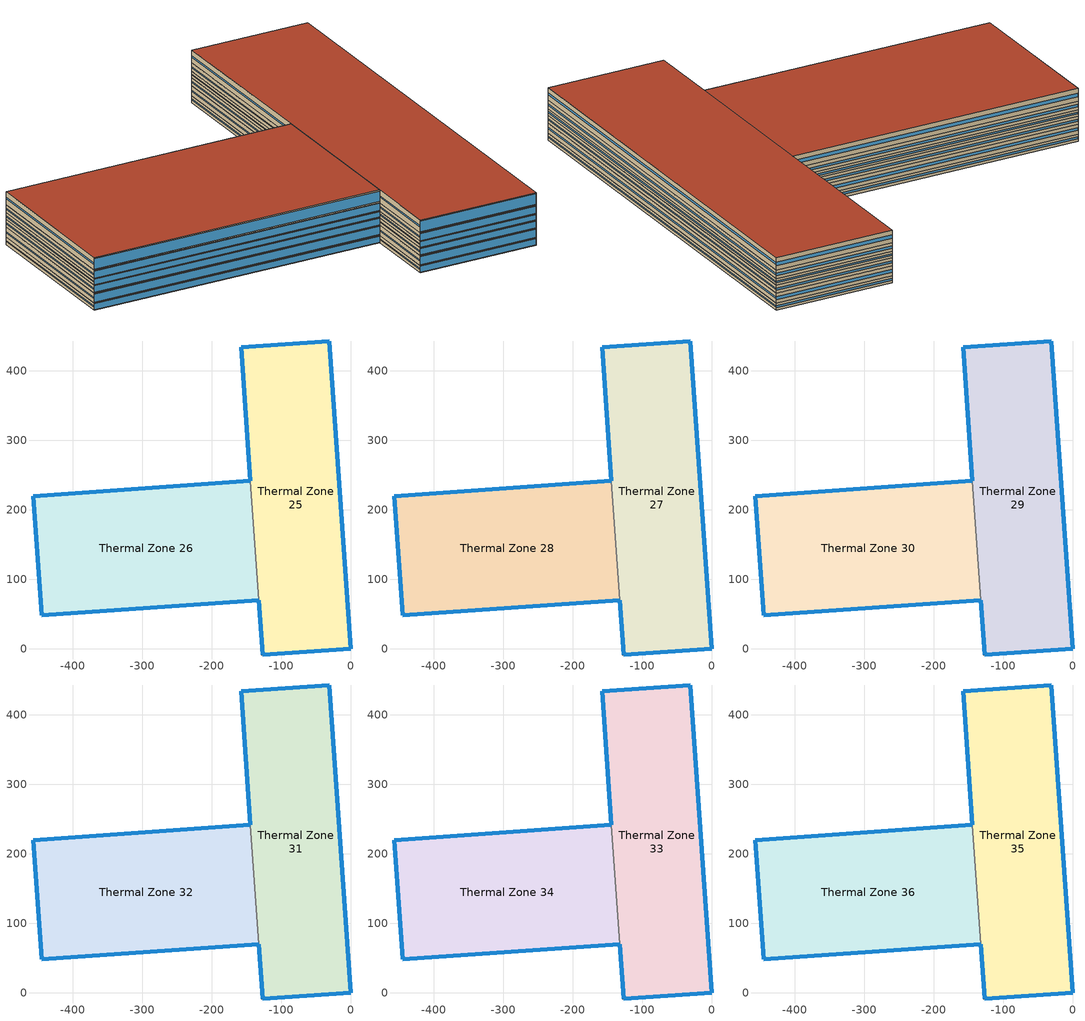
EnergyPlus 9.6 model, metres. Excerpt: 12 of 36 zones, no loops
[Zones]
Thermal Zone 25
 floor to Thermal Zone 23 (Interior Floor): 0,0 -126.7,-8.86 -132.22,70.02 -144.21,241.53 -157.67,433.96 -30.96,442.82 z101.8
 wall outside (Ext Wall): -132.22,70.02 -126.7,-8.86 0,0 -30.96,442.82 -157.67,433.96 -144.21,241.53 z101.8:109.44
 wall to Thermal Zone 26 (Interior Wall): -144.21,241.53 -132.22,70.02 z101.8:109.44
 window (Ext Window): -30.97,442.82 -157.66,433.96 z104.55:106.69; -132.22,70.01 -126.7,-8.85 / -157.66,433.95 -144.21,241.54 z105.2:106.04; 0,0.01 -30.96,442.81 z105.01:106.23; -126.69,-8.86 -0.01,0 z102.53:108.71
Thermal Zone 26
 floor to Thermal Zone 24 (Interior Floor): -132.22,70.02 -444.42,48.19 -456.42,219.7 -144.21,241.53 z101.8
 wall outside (Ext Wall): -144.21,241.53 -456.42,219.7 -444.42,48.19 -132.22,70.02 z101.8:109.44
 window (Ext Window): -144.22,241.53 -456.41,219.7 z104.55:106.69; -456.42,219.69 -444.42,48.2 z105.2:106.04; -444.41,48.19 -132.23,70.02 z102.53:108.71
Thermal Zone 27
 floor to Thermal Zone 25 (Interior Floor): 0,0 -126.7,-8.86 -132.22,70.02 -144.21,241.53 -157.67,433.96 -30.96,442.82 z109.44
 wall outside (Ext Wall): -132.22,70.02 -126.7,-8.86 0,0 -30.96,442.82 -157.67,433.96 -144.21,241.53 z109.44:119.97
 wall to Thermal Zone 28 (Interior Wall): -144.21,241.53 -132.22,70.02 z109.44:119.97
 window (Ext Window): -30.97,442.82 -157.66,433.96 z113.23:116.18; -132.22,70.01 -126.7,-8.85 / -157.66,433.95 -144.21,241.54 z114.13:115.28; 0,0.01 -30.96,442.81 z113.86:115.55; -126.69,-8.86 -0.01,0 z110.44:118.97
Thermal Zone 28
 floor to Thermal Zone 26 (Interior Floor): -132.22,70.02 -444.42,48.19 -456.42,219.7 -144.21,241.53 z109.44
 wall outside (Ext Wall): -144.21,241.53 -456.42,219.7 -444.42,48.19 -132.22,70.02 z109.44:119.97
 window (Ext Window): -144.22,241.53 -456.41,219.7 z113.23:116.18; -456.42,219.69 -444.42,48.2 z114.13:115.28; -444.41,48.19 -132.23,70.02 z110.44:118.97
Thermal Zone 29
 floor to Thermal Zone 27 (Interior Floor): 0,0 -126.7,-8.86 -132.22,70.02 -144.21,241.53 -157.67,433.96 -30.96,442.82 z119.97
 wall outside (Ext Wall): -132.22,70.02 -126.7,-8.86 0,0 -30.96,442.82 -157.67,433.96 -144.21,241.53 z119.97:128.32
 wall to Thermal Zone 30 (Interior Wall): -144.21,241.53 -132.22,70.02 z119.97:128.32
 window (Ext Window): -30.97,442.82 -157.66,433.96 z122.98:125.31; -132.22,70.01 -126.7,-8.85 / -157.66,433.95 -144.21,241.54 z123.69:124.6; 0,0.01 -30.96,442.81 z123.48:124.81; -126.69,-8.86 -0.01,0 z120.76:127.53
Thermal Zone 30
 floor to Thermal Zone 28 (Interior Floor): -132.22,70.02 -444.42,48.19 -456.42,219.7 -144.21,241.53 z119.97
 wall outside (Ext Wall): -144.21,241.53 -456.42,219.7 -444.42,48.19 -132.22,70.02 z119.97:128.32
 window (Ext Window): -144.22,241.53 -456.41,219.7 z122.98:125.31; -456.42,219.69 -444.42,48.2 z123.69:124.6; -444.41,48.19 -132.23,70.02 z120.76:127.53
Thermal Zone 31
 floor to Thermal Zone 29 (Interior Floor): 0,0 -126.7,-8.86 -132.22,70.02 -144.21,241.53 -157.67,433.96 -30.96,442.82 z128.32
 wall outside (Ext Wall): -132.22,70.02 -126.7,-8.86 0,0 -30.96,442.82 -157.67,433.96 -144.21,241.53 z128.32:135.08
 wall to Thermal Zone 32 (Interior Wall): -144.21,241.53 -132.22,70.02 z128.32:135.08
 window (Ext Window): -30.97,442.82 -157.66,433.96 z130.75:132.65; -132.22,70.01 -126.7,-8.85 / -157.66,433.95 -144.21,241.54 z131.33:132.07; 0,0.01 -30.96,442.81 z131.16:132.24; -126.69,-8.86 -0.01,0 z128.96:134.44
Thermal Zone 32
 floor to Thermal Zone 30 (Interior Floor): -132.22,70.02 -444.42,48.19 -456.42,219.7 -144.21,241.53 z128.32
 wall outside (Ext Wall): -144.21,241.53 -456.42,219.7 -444.42,48.19 -132.22,70.02 z128.32:135.08
 window (Ext Window): -144.22,241.53 -456.41,219.7 z130.75:132.65; -456.42,219.69 -444.42,48.2 z131.33:132.07; -444.41,48.19 -132.23,70.02 z128.96:134.44
Thermal Zone 33
 floor to Thermal Zone 31 (Interior Floor): 0,0 -126.7,-8.86 -132.22,70.02 -144.21,241.53 -157.67,433.96 -30.96,442.82 z135.08
 wall outside (Ext Wall): -132.22,70.02 -126.7,-8.86 0,0 -30.96,442.82 -157.67,433.96 -144.21,241.53 z135.08:143.98
 wall to Thermal Zone 34 (Interior Wall): -144.21,241.53 -132.22,70.02 z135.08:143.98
 window (Ext Window): -30.97,442.82 -157.66,433.96 z138.28:140.78; -132.22,70.01 -126.7,-8.85 / -157.66,433.95 -144.21,241.54 z139.04:140.02; 0,0.01 -30.96,442.81 z138.82:140.24; -126.69,-8.86 -0.01,0 z135.93:143.13
Thermal Zone 34
 floor to Thermal Zone 32 (Interior Floor): -132.22,70.02 -444.42,48.19 -456.42,219.7 -144.21,241.53 z135.08
 wall outside (Ext Wall): -144.21,241.53 -456.42,219.7 -444.42,48.19 -132.22,70.02 z135.08:143.98
 window (Ext Window): -144.22,241.53 -456.41,219.7 z138.28:140.78; -456.42,219.69 -444.42,48.2 z139.04:140.02; -444.41,48.19 -132.23,70.02 z135.93:143.13
Thermal Zone 35
 floor to Thermal Zone 33 (Interior Floor): 0,0 -126.7,-8.86 -132.22,70.02 -144.21,241.53 -157.67,433.96 -30.96,442.82 z143.98
 wall outside (Ext Wall): -132.22,70.02 -126.7,-8.86 0,0 -30.96,442.82 -157.67,433.96 -144.21,241.53 z143.98:157.5
 wall to Thermal Zone 36 (Interior Wall): -144.21,241.53 -132.22,70.02 z143.98:157.5
 window (Ext Window): -30.97,442.82 -157.66,433.96 z148.85:152.63; -132.22,70.01 -126.7,-8.85 / -157.66,433.95 -144.21,241.54 z150:151.48; 0,0.01 -30.96,442.81 z149.66:151.82; -126.69,-8.86 -0.01,0 z145.26:156.22
 roof outside (Ext Roof): -30.96,442.82 -157.67,433.96 -144.21,241.53 -132.22,70.02 -126.7,-8.86 0,0 z157.5
Thermal Zone 36
 floor to Thermal Zone 34 (Interior Floor): -132.22,70.02 -444.42,48.19 -456.42,219.7 -144.21,241.53 z143.98
 wall outside (Ext Wall): -144.21,241.53 -456.42,219.7 -444.42,48.19 -132.22,70.02 z143.98:157.5
 window (Ext Window): -144.22,241.53 -456.41,219.7 z148.85:152.63; -456.42,219.69 -444.42,48.2 z150:151.48; -444.41,48.19 -132.23,70.02 z145.26:156.22
 roof outside (Ext Roof): -144.21,241.53 -456.42,219.7 -444.42,48.19 -132.22,70.02 z157.5
[Building]
Building 1: North Axis {deg}=-0
[Site:Location]
Washington Dc Dulles IntL Ar: Latitude {deg}=38.98; Longitude {deg}=-77.47; Time Zone {hr}=-5; Elevation {m}=82
[SizingPeriod:DesignDay] Month=7; Day of Month=21; Day Type=SummerDesignDay; Daily Dry-Bulb Temperature Range {deltaC}=14.4; Dry-Bulb Temperature Range Modifier Type=DefaultMultipliers; Barometric Pressure {Pa}=86790; Wind Speed {m/s}=5; Wind Direction {deg}=340; Rain Indicator=No; Snow Indicator=No; Daylight Saving Time Indicator=No; Solar Model Indicator=ASHRAETau; ASHRAE Clear Sky Optical Depth for Beam Irradiance (taub)=0.339; ASHRAE Clear Sky Optical Depth for Diffuse Irradiance (taud)=2.366; Begin Environment Reset Mode=FullResetAtBeginEnvironment
Name | Maximum Dry-Bulb Temperature {C} | Humidity Condition Type | Wetbulb or DewPoint at Maximum Dry-Bulb {C} | Enthalpy at Maximum Dry-Bulb {J/kg}
SALT-LAKE-CITY-IAP Ann Clg .4% Condns DB=>MWB | 36.5 | Wetbulb | 17.1
SALT-LAKE-CITY-IAP Ann Clg .4% Condns DP=>MDB | 22.5 | Dewpoint | 15.6
SALT-LAKE-CITY-IAP Ann Clg .4% Condns Enth=>MDB | 30.8 | Enthalpy |  | 59300
SALT-LAKE-CITY-IAP Ann Clg .4% Condns WB=>MDB | 31.2 | Wetbulb | 19
[Material] Thermal Absorptance=0.9
Name | Roughness | Thickness m | Conductivity W/m-K | Density kg/m3 | Specific Heat J/kg-K | Solar Absorptance | Visible Absorptance
wall concrete | MediumRough | 0.398 | 0.5 | 2243 | 837 | 0.65 | 0.65
roof concrete | MediumRough | 0.401 | 0.5 | 2243 | 837 | 0.65 | 0.65
Wall Insulation [37] | MediumRough | 0.0681 | 0.0432 | 91 | 837 | 0.5 | 0.5
Roof Insulation [25] | MediumRough | 0.263 | 0.049 | 265 | 836.8 | 0.7 | 0.7
F16 Acoustic tile | MediumSmooth | 0.0191 | 0.06 | 368 | 590 | 0.3 | 0.3
M11 100mm lightweight concrete | MediumRough | 0.1016 | 0.53 | 1280 | 840 | 0.5 | 0.5
G01a 19mm gypsum board | MediumSmooth | 0.019 | 0.16 | 800 | 1090 | 0.4 | 0.4
[Material:AirGap]
Name | Thermal Resistance m2-K/W
F04 Wall air space resistance | 0.15
F05 Ceiling air space resistance | 0.18
[WindowMaterial:SimpleGlazingSystem]
Window Material Simple Glazing System: U-Factor W/m2-K=1.51; Solar Heat Gain Coefficient=0.25
[Construction]
Ext Roof: roof concrete, Roof Insulation [25]
Ext Wall: wall concrete, Wall Insulation [37]
Ext Window: Window Material Simple Glazing System
Interior Floor: F16 Acoustic tile, F05 Ceiling air space resistance, M11 100mm lightweight concrete
Interior Wall: G01a 19mm gypsum board, F04 Wall air space resistance, G01a 19mm gypsum board
[Zone]
Thermal Zone 25; Thermal Zone 26: 266, 0, 0, 101.8, , 1, , , , , , Yes
Thermal Zone 27; Thermal Zone 28: 266, 0, 0, 109.44, , 1, , , , , , Yes
Thermal Zone 29; Thermal Zone 30: 266, 0, 0, 119.97, , 1, , , , , , Yes
Thermal Zone 31; Thermal Zone 32: 266, 0, 0, 128.32, , 1, , , , , , Yes
Thermal Zone 33; Thermal Zone 34: 266, 0, 0, 135.08, , 1, , , , , , Yes
Thermal Zone 35; Thermal Zone 36: 266, 0, 0, 143.98, , 1, , , , , , Yes
